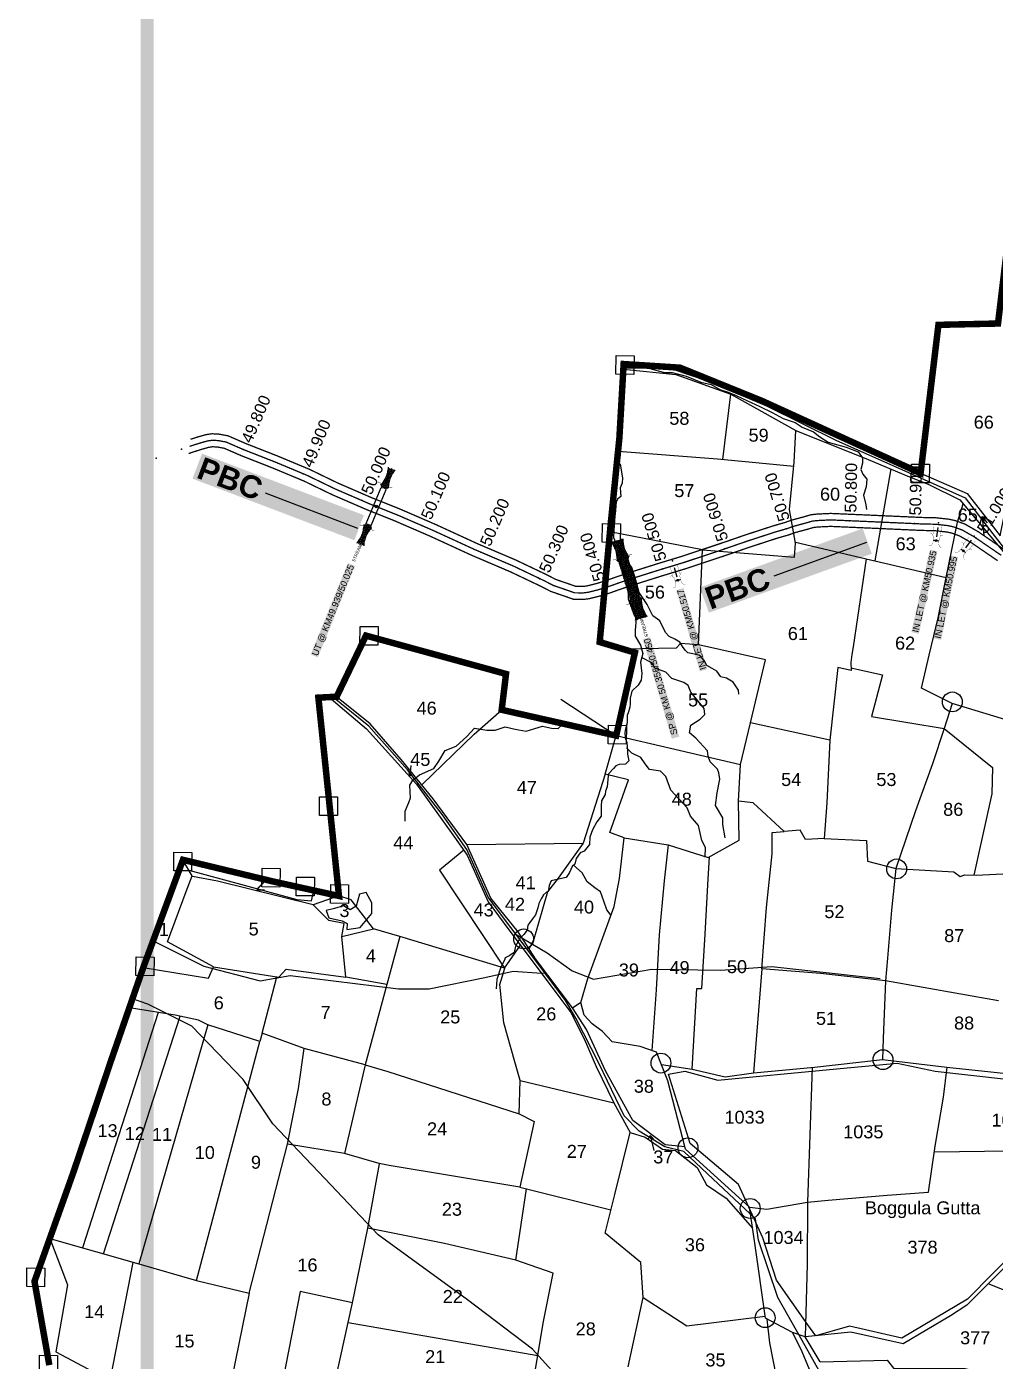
# Model space of a CAD drawing. Header units: inches. Extents: x 206739 to 240559, y 1587423 to 1599564.
# Drawn here: x 208985 to 210482, y 1591389 to 1593452 of the extents above; entities that cross this region are included whole.
import ezdxf
from ezdxf.enums import TextEntityAlignment as Align

# ---------------------------------------------------------------- set-up
doc = ezdxf.new("R2010")
doc.units = ezdxf.units.IN
doc.header["$MEASUREMENT"] = 0
doc.linetypes.add('DASHED2', pattern=[0.375, 0.25, -0.125])
doc.linetypes.add('HIDDEN2', pattern=[0.1875, 0.125, -0.0625])
for name, color, linetype in [('BOUNDRY STONES', 240, 'Continuous'), ('CANAL1', 7, 'Continuous'), ('CSMark', 72, 'Continuous'), ('PLOTS', 7, 'Continuous'), ('PLOTS NO', 7, 'Continuous'), ('ROADS', 1, 'Continuous'), ('STREAMS', 4, 'Continuous'), ('STRUCTURE', 5, 'Continuous'), ('text2', 7, 'Continuous'), ('Title', 7, 'Continuous'), ('VILLAGE BOUNDRY', 5, 'Continuous')]:
    doc.layers.add(name, color=color, linetype=linetype)
doc.styles.get("Standard").update_dxf_attribs({"font": 'arial.ttf'})
doc.dimstyles.get("Standard").update_dxf_attribs({"dimtxt": 0.18, "dimasz": 0.18, "dimexe": 0.18, "dimexo": 0.0625, "dimgap": 0.09, "dimtad": 0, "dimtih": 1, "dimtoh": 1, "dimdec": 4, "dimzin": 0, "dimdsep": 46, "dimtxsty": 'Standard', "dimcen": 0.09, "dimadec": 0, "dimazin": 0, "dimtfac": 1, "dimtdec": 4, "dimtofl": 0, "dimtmove": 0, "dimatfit": 3, "dimfxl": 1, "dimtolj": 1, "dimtzin": 0, "dimarcsym": 0})

# ---------------------------------------------------------------- blocks, each defined once
blk = doc.blocks.new('OT')
at = {"layer": 'STRUCTURE', "color": 190}
for points, const_width in [([(769751.4, 1706595.8), (769729.4, 1706595.8)], 0.5), ([(769751.4, 1706579), (769729.4, 1706579)], 0.5), ([(769775.2, 1706601.8), (769775.2, 1706597.8), (769769.2, 1706593.8), (769761.8, 1706593.8), (769754.4, 1706593.8), (769748.4, 1706597.8), (769748.4, 1706601.8)], 0.5), ([(769748.4, 1706573), (769748.4, 1706577), (769754.4, 1706581), (769761.8, 1706581), (769761.8, 1706581), (769761.8, 1706581), (769769.2, 1706581), (769775.2, 1706577), (769775.2, 1706573)], 0.5), ([(769761.8, 1706593.8), (769761.8, 1706581)], 2.5)]:
    blk.add_lwpolyline(points, dxfattribs=dict(at, const_width=const_width))
at = {"layer": 'STRUCTURE', "color": 0}
blk.add_circle((769761.8, 1706587.4), 1.87, dxfattribs=at)
blk.add_leader([(769732.6, 1706587.4), (769753.8, 1706587.4)], dimstyle='Standard', override={"dimasz": 10, "dimgap": 0.09, "dimtad": 0}, dxfattribs=at)
blk = doc.blocks.new('UT')
at = {"layer": 'STRUCTURE'}
h = blk.add_hatch(dxfattribs=at)
h.set_pattern_fill('DASH', color=150, scale=8, angle=-39.6278, style=0)
h.set_pattern_definition([(320.372247933, (-4370.464, -6260.8811), (1.40800153113, 0.132407282), [1, -1])])
h.paths.add_polyline_path([(765163, 1700681.9), (765165.6, 1700680.6), (765167.2, 1700680.3), (765169.1, 1700680), (765172.4, 1700679.6), (765176.4, 1700679.3), (765179.5, 1700679.5), (765183.1, 1700679.9), (765187.7, 1700680.9), (765188.9, 1700681.2), (765193.1, 1700682.2), (765196.1, 1700680.2), (765196.1, 1700672.2), (765193.1, 1700670.2), (765190.5, 1700670.8), (765188.1, 1700671.3), (765185.5, 1700671.8), (765183.6, 1700672.1), (765181, 1700672.5), (765180.3, 1700672.5), (765178.5, 1700672.6), (765176.7, 1700672.6), (765174.6, 1700672.5), (765172.5, 1700672.3), (765170.4, 1700672), (765168.5, 1700671.7), (765166.1, 1700671.2), (765165, 1700670.8), (765163, 1700669.7)])
h.paths.add_polyline_path([(765259.1, 1700682.2), (765256.1, 1700680.2), (765256.1, 1700672.2), (765259.1, 1700670.2), (765261.9, 1700671), (765264.4, 1700671.6), (765266.4, 1700672), (765269.1, 1700672.5), (765272.7, 1700673), (765276.1, 1700673.1), (765278.6, 1700672.9), (765281.2, 1700672.7), (765283.9, 1700672.3), (765286.4, 1700671.9), (765288, 1700671.3), (765289.2, 1700670.6), (765289.1, 1700682.7), (765287.6, 1700681.8), (765285.7, 1700681.2), (765283, 1700680.7), (765281.2, 1700680.4), (765276.7, 1700679.9), (765272.7, 1700679.9), (765268.7, 1700680.3), (765264.8, 1700681), (765261.2, 1700681.7)])
at = {"layer": 'STRUCTURE', "color": 150, "const_width": 0.628}
for points in [[(765190.1, 1700688.2), (765190.1, 1700684.2), (765196.1, 1700680.2), (765256.1, 1700680.2), (765262.1, 1700684.2), (765262.1, 1700688.2)], [(765190.1, 1700664.2), (765190.1, 1700668.2), (765196.1, 1700672.2), (765256.1, 1700672.2), (765262.1, 1700668.2), (765262.1, 1700664.2)]]:
    blk.add_lwpolyline(points, dxfattribs=at)
at = {"layer": 'STRUCTURE', "color": 150}
for points in [[(765196.1, 1700680.2), (765256.1, 1700680.2)], [(765196.1, 1700672.2), (765256.1, 1700672.2)], [(765196.1, 1700672.2), (765256.1, 1700672.2)]]:
    blk.add_lwpolyline(points, dxfattribs=at)
at = {"layer": 'STRUCTURE', "color": 0}
blk.add_circle((765226.1, 1700676.2), 1.89, dxfattribs=at)
at = {"layer": 'STRUCTURE', "color": 150}
for points in [[(765163, 1700681.9), (765164.4, 1700681.1), (765167.9, 1700680.2), (765171.2, 1700679.8), (765176.1, 1700679.4), (765184.7, 1700680.3), (765193.1, 1700682.2)], [(765163, 1700669.7), (765164.3, 1700670.6), (765167.8, 1700671.6), (765171.2, 1700672.1), (765176, 1700672.6), (765184.7, 1700672), (765193.1, 1700670.2)], [(765289.1, 1700682.7), (765287.8, 1700681.9), (765284.3, 1700680.9), (765280.9, 1700680.4), (765276.1, 1700679.8), (765267.4, 1700680.5), (765259.1, 1700682.2)], [(765289.2, 1700670.6), (765287.8, 1700671.4), (765284.2, 1700672.3), (765280.9, 1700672.7), (765276.1, 1700673.1), (765267.4, 1700672.2), (765259.1, 1700670.2)]]:
    blk.add_spline(points, degree=3, dxfattribs=at)
at = {"layer": 'STRUCTURE', "color": 0}
blk.add_text('STREAM', height=5, dxfattribs=at).set_placement((765148.2, 1700675.8), align=Align.MIDDLE_CENTER)
for points in [[(765190.9, 1700676), (765164.2, 1700675.8)], [(765289.3, 1700676.7), (765265.4, 1700676.4)]]:
    blk.add_leader(points, dimstyle='Standard', override={"dimasz": 10, "dimgap": 0.09, "dimtad": 0}, dxfattribs=at)
blk = doc.blocks.new('SP')
at = {"layer": 'STRUCTURE'}
h = blk.add_hatch(dxfattribs=at)
h.set_pattern_fill('DASH', color=256, scale=8, style=0)
edge = h.paths.add_edge_path()
edge.add_spline(control_points=[(769825.7, 1706742.1), (769825.3, 1706741.8), (769823.8, 1706740.8), (769820.9, 1706740.3), (769817, 1706739.7), (769811.4, 1706738.9), (769804, 1706739.7), (769798.4, 1706741), (769795.6, 1706741.6)], knot_values=[0, 0, 0, 0, 1.613557, 5.24513, 8.624976, 13.470124, 22.190216, 30.746377, 30.746377, 30.746377, 30.746377], degree=3, periodic=0)
edge.add_line((769795.6, 1706741.6), (769792.6, 1706739.6))
edge.add_line((769792.6, 1706739.6), (769732.6, 1706739.6))
edge.add_line((769732.6, 1706739.6), (769729.6, 1706741.6))
edge.add_spline(control_points=[(769729.6, 1706741.6), (769726.9, 1706740.9), (769721.3, 1706739.5), (769713.9, 1706738.5), (769708.3, 1706739.1), (769704.4, 1706739.6), (769701.5, 1706740), (769700, 1706741), (769699.5, 1706741.3)], knot_values=[0, 0, 0, 0, 8.556161, 17.276253, 22.121402, 25.501247, 29.13282, 30.746377, 30.746377, 30.746377, 30.746377], degree=3, periodic=0)
edge.add_line((769699.5, 1706741.3), (769699.5, 1706722.1))
edge.add_spline(control_points=[(769699.5, 1706722.1), (769700, 1706722.4), (769701.4, 1706723.4), (769704.3, 1706724), (769708.2, 1706724.5), (769713.8, 1706725.3), (769721.2, 1706724.5), (769726.8, 1706723.3), (769729.6, 1706722.6)], knot_values=[0, 0, 0, 0, 1.613557, 5.24513, 8.624976, 13.470124, 22.190216, 30.746377, 30.746377, 30.746377, 30.746377], degree=3, periodic=0)
edge.add_line((769729.6, 1706722.6), (769732.6, 1706724.6))
edge.add_line((769732.6, 1706724.6), (769792.6, 1706724.6))
edge.add_line((769792.6, 1706724.6), (769795.6, 1706722.6))
edge.add_spline(control_points=[(769795.6, 1706722.6), (769798.4, 1706723.3), (769803.9, 1706724.8), (769811.3, 1706725.8), (769817, 1706725.1), (769820.9, 1706724.7), (769823.8, 1706724.2), (769825.2, 1706723.3), (769825.7, 1706723)], knot_values=[0, 0, 0, 0, 8.556161, 17.276253, 22.121402, 25.501247, 29.13282, 30.746377, 30.746377, 30.746377, 30.746377], degree=3, periodic=0)
edge.add_line((769825.7, 1706723), (769825.7, 1706742.1))
h.paths.add_polyline_path([(769764.2, 1706732.1, -1), (769761.1, 1706732.1, -1)], flags=0)
h.paths.add_polyline_path([(769761.1, 1706732.1, 1), (769764.2, 1706732.1, 1)], flags=16)
at = {"layer": 'STRUCTURE', "const_width": 0.628}
for points in [[(769726.6, 1706747.6), (769726.6, 1706743.6), (769732.6, 1706739.6), (769792.6, 1706739.6), (769798.6, 1706743.6), (769798.6, 1706747.6)], [(769726.6, 1706716.6), (769726.6, 1706720.6), (769732.6, 1706724.6), (769792.6, 1706724.6), (769798.6, 1706720.6), (769798.6, 1706716.6)]]:
    blk.add_lwpolyline(points, dxfattribs=at)
at = {"layer": 'STRUCTURE', "color": 3}
blk.add_lwpolyline([(769732.6, 1706724.6), (769792.6, 1706724.6)], dxfattribs=at)
blk.add_lwpolyline([(769732.6, 1706724.6), (769792.6, 1706724.6)], dxfattribs=at)
at = {"layer": 'STRUCTURE', "color": 0}
blk.add_circle((769762.6, 1706732.1), 1.55, dxfattribs=at)
at = {"layer": 'STRUCTURE'}
for points in [[(769699.5, 1706741.3), (769700.9, 1706740.5), (769704.4, 1706739.6), (769707.8, 1706739.2), (769712.6, 1706738.8), (769721.3, 1706739.7), (769729.6, 1706741.6)], [(769825.7, 1706742.1), (769824.3, 1706741.3), (769820.8, 1706740.3), (769817.5, 1706739.8), (769812.7, 1706739.2), (769804, 1706739.9), (769795.6, 1706741.6)], [(769699.5, 1706722.1), (769700.9, 1706723), (769704.4, 1706724), (769707.7, 1706724.5), (769712.5, 1706725), (769721.2, 1706724.4), (769729.6, 1706722.6)], [(769825.7, 1706723), (769824.3, 1706723.8), (769820.8, 1706724.7), (769817.4, 1706725.1), (769812.6, 1706725.5), (769803.9, 1706724.6), (769795.6, 1706722.6)]]:
    blk.add_spline(points, degree=3, dxfattribs=at)
at = {"layer": 'STRUCTURE', "color": 0}
blk.add_text('STREAM', height=5, dxfattribs=at).set_placement((769684.3, 1706732.1), align=Align.MIDDLE_CENTER)
for points in [[(769727.4, 1706732.1), (769700.8, 1706732.1)], [(769824.4, 1706732.1), (769800.5, 1706732.1)]]:
    blk.add_leader(points, dimstyle='Standard', override={"dimasz": 10, "dimgap": 0.09, "dimtad": 0}, dxfattribs=at)
blk = doc.blocks.new('8888')
at = {"layer": 'Title', "color": 5, "insert": (195105.1, 1605625), "char_height": 23, "width": 173.819, "attachment_point": 1, "rotation": 320.8039, "bg_fill": 1, "box_fill_scale": 1.1, "bg_fill_color": 7, "bg_fill_true_color": 16777215, "bg_fill_transparency": 0}
blk.add_mtext('\\pxql;{\\fArial|b1|i0|c0|p34;\\C1;PBC}', dxfattribs=at)
at = {"layer": 'Title', "color": 1}
blk.add_leader([(195232.7, 1605504.6), (195154, 1605569)], dimstyle='Standard', override={"dimtxt": 5, "dimasz": 50, "dimgap": 0.09, "dimtad": 0, "dimzin": 2}, dxfattribs=at)

msp = doc.modelspace()

# ---------------------------------------------------------------- linework, layer by layer
at = {"layer": 'BOUNDRY STONES', "color": 1}
for points in [[(209895.93111, 1592943.28624), (209923.69402, 1592942.93655), (209923.33114, 1592914.12694), (209895.56824, 1592914.47663)], [(210352.16294, 1592775.72154), (210379.92585, 1592775.37185), (210379.56297, 1592746.56224), (210351.80007, 1592746.91194)], [(209874.79861, 1592683.75222), (209902.56152, 1592683.40253), (209902.19864, 1592654.59292), (209874.43574, 1592654.94261)], [(209500.19119, 1592524.73085), (209527.9541, 1592524.38116), (209527.59122, 1592495.57155), (209499.82831, 1592495.92124)], [(209884.14448, 1592371.97093), (209911.90739, 1592371.62124), (209911.54451, 1592342.81163), (209883.78161, 1592343.16132)], [(209437.76927, 1592261.61622), (209465.53218, 1592261.26653), (209465.1693, 1592232.45692), (209437.4064, 1592232.80662)], [(209212.59137, 1592175.95799), (209240.35428, 1592175.6083), (209239.9914, 1592146.79869), (209212.22849, 1592147.14839)], [(209348.91229, 1592150.93866), (209376.6752, 1592150.58897), (209376.31232, 1592121.77936), (209348.54941, 1592122.12906)], [(209401.8584, 1592137.46945), (209429.62131, 1592137.11976), (209429.25843, 1592108.31015), (209401.49553, 1592108.65984)], [(209454.82734, 1592125.82887), (209482.59025, 1592125.47917), (209482.22737, 1592096.66957), (209454.46447, 1592097.01926)], [(209154.20841, 1592014.08422), (209181.97132, 1592013.73453), (209181.60845, 1591984.92492), (209153.84554, 1591985.27461)], [(208985.47105, 1591533.47155), (209013.23396, 1591533.12186), (209012.87108, 1591504.31225), (208985.10817, 1591504.66194)], [(209005.09013, 1591398.54879), (209032.85304, 1591398.1991), (209032.49016, 1591369.38949), (209004.72725, 1591369.73919)]]:
    msp.add_lwpolyline(points, close=True, dxfattribs=at)
for centre in [(210415.4118, 1592408.09349), (210329.35576, 1592150.01096), (209753.10125, 1592041.83643), (209965.13474, 1591849.92519), (210308.20722, 1591855.16565), (210006.87619, 1591719.0569), (210103.04854, 1591625.31929), (210126.17661, 1591456.47193)]:
    msp.add_circle(centre, 15.3359, dxfattribs=at)
at = {"layer": 'CANAL1', "color": 1, "ltscale": 4, "const_width": 2}
for points in [[(209238.32442, 1592814.01194), (209238.42993, 1592814.04762), (209249.69616, 1592817.59532), (209261.98438, 1592821.081), (209271.30374, 1592822.49048), (209282.22451, 1592821.90327), (209296.36686, 1592819.25615), (209324.09351, 1592807.19381), (209372.32316, 1592788.2784), (209422.0568, 1592767.53003), (209465.34236, 1592746.57723), (209519.07154, 1592723.29456), (209561.49397, 1592706.33878), (209617.24936, 1592682.18611), (209681.2585, 1592652.76146), (209740.78611, 1592627.39163), (209774.47508, 1592611.36415), (209789.1857, 1592604.35818), (209802.5268, 1592597.42204), (209825.55718, 1592589.46924), (209833.48472, 1592586.67691), (209844.57633, 1592586.54536), (209851.10447, 1592587.35898), (209863.87155, 1592590.55828), (209878.54787, 1592594.90829), (209894.98551, 1592600.81068), (209908.13834, 1592605.24521), (209921.80647, 1592609.66094), (209961.80331, 1592622.2613), (209997.53039, 1592633.0892), (210055.95782, 1592652.47927), (210094.72541, 1592665.85879), (210138.62, 1592680.14206), (210157.32471, 1592685.54282), (210167.05781, 1592689.04092), (210186.45167, 1592694.23224), (210196.65386, 1592697.2242), (210206.23707, 1592698.4054), (210207.35391, 1592698.39194), (210227.26963, 1592699.36561), (210288.16259, 1592696.72229), (210369.26745, 1592693.08918), (210390.25823, 1592692.63712), (210402.03356, 1592691.33325), (210410.13666, 1592690.43933), (210420.14093, 1592688.2227), (210434.79222, 1592682.92657), (210455.01258, 1592671.35169), (210496.63635, 1592642.87746)], [(209235.43592, 1592791.92206), (209244.63807, 1592795.03438), (209255.42984, 1592798.43268), (209266.22562, 1592801.495), (209272.27226, 1592802.40952), (209279.83749, 1592802.00273), (209290.46314, 1592800.01385), (209316.45049, 1592788.70819), (209364.82084, 1592769.7376), (209413.8432, 1592749.28597), (209457.00564, 1592728.39277), (209511.38246, 1592704.82944), (209553.80603, 1592687.87322), (209609.09664, 1592663.92189), (209673.1595, 1592634.47254), (209732.56589, 1592609.15437), (209765.88292, 1592593.30385), (209780.2703, 1592586.45182), (209794.6072, 1592578.99796), (209818.97082, 1592570.58476), (209829.95503, 1592566.71577), (209831.79012, 1592566.6956), (209845.69967, 1592566.53064), (209854.78553, 1592567.66302), (209869.14645, 1592571.26172), (209884.77413, 1592575.89371), (209901.56049, 1592581.92132), (209914.40766, 1592586.25279), (209927.88553, 1592590.60706), (209967.70869, 1592603.1527), (210003.58161, 1592614.0248), (210062.37018, 1592633.53473), (210101.08259, 1592646.89521), (210144.49, 1592661.01994), (210163.48729, 1592666.50518), (210173.03619, 1592669.93708), (210191.85233, 1592674.97376), (210200.71814, 1592677.5738), (210207.34493, 1592678.3906), (210207.72209, 1592678.38606), (210227.32437, 1592679.34439), (210287.28141, 1592676.74171), (210368.60455, 1592673.09882), (210388.93977, 1592672.66088), (210399.83244, 1592671.45475), (210406.86734, 1592670.67867), (210414.55507, 1592668.9753), (210426.36178, 1592664.70743), (210444.38142, 1592654.39231), (210485.38765, 1592626.34054)]]:
    msp.add_lwpolyline(points, dxfattribs=at)
at = {"layer": 'CANAL1', "color": 1, "linetype": 'HIDDEN2', "ltscale": 50, "const_width": 2}
msp.add_lwpolyline([(209236.88017, 1592802.967), (209241.534, 1592804.541), (209252.563, 1592808.014), (209264.105, 1592811.288), (209271.788, 1592812.45), (209281.031, 1592811.953), (209293.415, 1592809.635), (209320.272, 1592797.951), (209368.572, 1592779.008), (209417.95, 1592758.408), (209461.174, 1592737.485), (209515.227, 1592714.062), (209557.65, 1592697.106), (209613.173, 1592673.054), (209677.209, 1592643.617), (209736.676, 1592618.273), (209770.179, 1592602.334), (209775.51909, 1592599.79077), (209784.728, 1592595.405), (209798.567, 1592588.21), (209822.264, 1592580.027), (209831.718, 1592576.697), (209831.9, 1592576.695), (209845.138, 1592576.538), (209852.945, 1592577.511), (209866.509, 1592580.91), (209881.661, 1592585.401), (209898.273, 1592591.366), (209911.273, 1592595.749), (209924.846, 1592600.134), (209964.756, 1592612.707), (210000.556, 1592623.557), (210059.164, 1592643.007), (210097.904, 1592656.377), (210141.555, 1592670.581), (210160.406, 1592676.024), (210170.047, 1592679.489), (210189.152, 1592684.603), (210198.686, 1592687.399), (210206.791, 1592688.398), (210207.538, 1592688.389), (210227.297, 1592689.355), (210287.722, 1592686.732), (210368.936, 1592683.094), (210389.599, 1592682.649), (210400.933, 1592681.394), (210408.502, 1592680.559), (210417.348, 1592678.599), (210430.577, 1592673.817), (210449.697, 1592662.872), (210491.012, 1592634.609)], dxfattribs=at)
at = {"layer": 'PLOTS'}
for points in [[(210366.35714, 1592761.54458), (210438.0875, 1592730.13628), (210489.10183, 1592664.76365), (210495.9742, 1592697.51582), (210521.12117, 1592796.92847), (210544.78124, 1592903.48829), (210556.2657, 1592946.36162)], [(209907.04102, 1592922.25577), (209988.11636, 1592914.02976), (210073.15037, 1592883.86769), (210173.66562, 1592827.362), (210285.52593, 1592782.92186), (210346.83629, 1592757.21038), (210377.87438, 1592744.61156), (210426.94269, 1592720.13912), (210450.6377, 1592692.20046), (210496.3426, 1592637.42399), (210595.74317, 1592575.88513), (210650.62696, 1592527.08667), (210690.26719, 1592492.1427), (210668.8921, 1592468.62752), (210754.88292, 1592444.08), (210832.50041, 1592426.42878), (210909.87141, 1592393.88206), (210986.23585, 1592357.63125), (211058.49328, 1592317.72813), (211154.99305, 1592258.96155), (211210.24404, 1592219.399), (211322.64867, 1592152.20777), (211447.12032, 1592070.7248)], [(210061.02197, 1592782.4916), (210073.15037, 1592883.86769)], [(210029.13003, 1592643.05279), (210171.63025, 1592631.81149), (210173.22428, 1592653.21573), (210163.54947, 1592705.30549), (210171.09145, 1592778.34757), (210173.66562, 1592827.362)], [(210170.41048, 1592771.75256), (210052.70053, 1592783.30855), (209898.84443, 1592795.28925)], [(210320.36912, 1592768.30981), (210295.39716, 1592625.98665)], [(210172.91843, 1592654.86245), (210258.39474, 1592634.64976), (210282.34689, 1592628.98576), (210295.39716, 1592625.98665), (210405.84196, 1592600.60515), (210423.31, 1592685.75943), (210431.94796, 1592714.23744)], [(210023.38358, 1592496.06157), (210029.13003, 1592643.05279), (209886.37859, 1592670.91329)], [(210282.34689, 1592628.98576), (210262.12245, 1592493.10411), (210260.33985, 1592481.12737), (210258.53865, 1592469.02569), (210258.85515, 1592456.53647), (210238.56733, 1592461.3462), (210225.88824, 1592348.75708), (210103.44475, 1592375.94383)], [(210567.5275, 1592402.7237), (210515.16632, 1592375.07776), (210415.22411, 1592405.64203), (210367.7396, 1592429.41004), (210379.7777, 1592480.23425), (210393.46844, 1592538.03577), (210405.84196, 1592600.60515)], [(210211.0168, 1591388.40727), (210188.04657, 1591426.99543), (210168.52829, 1591433.58925), (210126.64007, 1591455.60903), (210110.08005, 1591571.52876), (210102.12251, 1591627.23132), (210003.26462, 1591717.1457), (209975.69248, 1591822.67916), (209958.49304, 1591866.71677), (209933.09322, 1591875.33225), (209889.74911, 1591883.01964), (209874.58481, 1591898.81605), (209859.10249, 1591910.38442), (209846.29506, 1591924.03515), (209841.24486, 1591943.67155), (209852.30709, 1591980.77679), (209892.6476, 1592092.06849), (209900.87332, 1592135.23198), (209908.55624, 1592198.20076), (209886.40617, 1592206.15019), (209915.2457, 1592287.72094), (209878.80408, 1592296.64391), (209896, 1592356), (209979.96224, 1592336.54864), (210088.07695, 1592311.50193), (210103.44475, 1592375.94383), (210126.60576, 1592473.06512), (210023.38358, 1592496.06157), (209995.60194, 1592498.52749), (209988.88756, 1592491.20616), (209906.54194, 1592489.78928)], [(210217.46108, 1592196.88393), (210282.66275, 1592193.92866), (210284.45792, 1592161.91046), (210328.19311, 1592150.73058), (210417.73925, 1592145.6869), (210427.29456, 1592138.43846), (210434.65655, 1592140.85015), (210452.20816, 1592140.43642), (210585.50339, 1592147.05098), (210599.81689, 1592240.45622), (210605.55575, 1592277.90612), (210603.50139, 1592331.81581), (210567.5275, 1592402.7237), (210587.49945, 1592443.81845), (210661.96258, 1592436.28866), (210668.8921, 1592468.62752)], [(210258.75014, 1592460.68021), (210307.35558, 1592449.86101), (210290.69256, 1592385.52958), (210402.54602, 1592367.19808), (210477.38321, 1592306.71288), (210476.20065, 1592265.88912), (210448.7873, 1592140.51706)], [(209452.4854, 1592415.53085), (209509.91934, 1592366.36968), (209587.33156, 1592281.08017), (209646.30287, 1592199.19508), (209665.75304, 1592171.09242), (209698.38613, 1592098.89617), (209730.11978, 1592055.86465), (209760.14741, 1592016.20255), (209809.02232, 1591950.58335), (209825.69457, 1591928.19927), (209846.5433, 1591887.38663), (209864.94201, 1591844.75786), (209892.39426, 1591788.38414), (209917.33725, 1591742.7882)], [(209828.49262, 1591935.58623), (209771.56188, 1592010.99029), (209744.76956, 1592052.68693), (209702.38639, 1592104.67253), (209665.1503, 1592187.9389), (209613.33758, 1592258.26167), (209563.54803, 1592319.35848), (209515.82302, 1592374.23799), (209463.99563, 1592416.11088)], [(210415.22411, 1592405.64203), (210402.54602, 1592367.19808), (210384.498, 1592312.47082), (210358.30074, 1592239.71048), (210328.19311, 1592150.73058), (210321.14946, 1592086.492), (210314.97175, 1592012.34349), (210312.05303, 1591977.31134), (210308.5822, 1591887.6959), (210307.34486, 1591855.74819), (210407.12706, 1591843.85961), (210552.79125, 1591828.01564), (210641.10672, 1591787.20762), (210646.61779, 1591817.84454), (210842.57347, 1591820.08405)], [(210225.88824, 1592348.75708), (210221.40474, 1592251.8941), (210217.46108, 1592196.88393), (210188.72306, 1592195.65255), (210180.46914, 1592209.98307), (210155.39584, 1592207.82104), (210107.82705, 1592252.29736), (210085.11867, 1592254.78079), (210088.07695, 1592311.50193)], [(209878.80408, 1592296.64391), (209844.72208, 1592189.82079), (209806.5181, 1592135.60197), (209789.8343, 1592114.76145), (209768.70398, 1592041.5481), (209761.4425, 1592026.73899)], [(209908.55624, 1592198.20076), (209976.38288, 1592187.48827), (210038.04903, 1592167.6238), (210085.86413, 1592194.64372), (210085.11867, 1592254.78079)], [(210486.48278, 1591946.16288), (210312.05303, 1591977.31134), (210211.47023, 1591988.41583), (210121.03627, 1591995.44844), (210128.28657, 1592090.29578), (210137.11893, 1592173.27907), (210137.10984, 1592206.27065), (210155.39584, 1592207.82104)], [(209665.1503, 1592187.9389), (209844.72208, 1592189.82079)], [(209976.38288, 1592187.48827), (209970.03907, 1592131.64209), (209962.56547, 1592047.94313), (209957.83411, 1591963.23278), (209951.26073, 1591869.16993)], [(209723.53359, 1591996.63402), (209561.60571, 1592045.37824), (209521.10156, 1592057.57097), (209486.48347, 1592102.38624), (209467.63774, 1592108.17743), (209427.95848, 1592094.41101), (209280.06458, 1592130.93675), (209241.11666, 1592138.50077), (209226.57115, 1592164.09533)], [(209660.45145, 1592178.75245), (209623.14222, 1592147.86804), (209723.53359, 1591996.63402), (209748.05867, 1592032.17)], [(210013.15951, 1591840.78988), (210020.84157, 1591965.41957), (210028.2068, 1591964.96558), (210033.57902, 1592049.33386), (210037.80942, 1592125.64868), (210040.20375, 1592168.84141)], [(209165.2045, 1591997.51914), (209265.81102, 1591981.29087), (209273.76679, 1591998.77007), (209202.49721, 1592037.22373), (209231.7567, 1592115.32275), (209240.709, 1592139.2181)], [(209273.76679, 1591998.77007), (209374.71005, 1591982.55989), (209386.16026, 1591994.89013), (209477.9951, 1591982.87336), (209471.94528, 1592045.63284), (209475.75271, 1592065.52857), (209451.90895, 1592070.09154), (209427.95848, 1592094.41101)], [(209471.94528, 1592045.63284), (209521.10156, 1592057.57097)], [(209561.60571, 1592045.37824), (209541.3772, 1591971.18841), (209477.9951, 1591982.87336)], [(209541.3772, 1591971.18841), (209508.12886, 1591847.34762), (209413.85227, 1591872.65866), (209348.76933, 1591896.09475), (209371.66428, 1591983.049)], [(209508.12886, 1591847.34762), (209543.19545, 1591836.85921), (209746.0559, 1591771.35122), (209747.56231, 1591823.08325), (209739.40159, 1591852.134), (209722.47536, 1591912.38848), (209716.17893, 1591971.38175), (209723.75996, 1591996.56588)], [(210121.03627, 1591995.44844), (210108.32693, 1591834.68341)], [(210002.38882, 1591720.49784), (209971.86909, 1591723.70134), (209921.79089, 1591761.10275), (209879.31268, 1591837.97409), (209850.21314, 1591902.03941), (209828.49262, 1591935.58623), (209841.30818, 1591943.88391)], [(209188.26682, 1591928.35727), (209071.5379, 1591564.26779)], [(209103.63606, 1591555.11802), (209222.43163, 1591922.37214)], [(209348.76933, 1591896.09475), (209345.28055, 1591883.18824), (209264.84108, 1591909.12279), (209250.58234, 1591916.19032), (209214.40278, 1591924.13525), (209143.75277, 1591935.54809)], [(209264.84108, 1591909.12279), (209158.49045, 1591539.48144)], [(209247.5424, 1591514.2111), (209345.28055, 1591883.18824)], [(209747.24324, 1591657.94642), (209545.13729, 1591691.71123), (209529.5653, 1591694.5371), (209476.33777, 1591710.31999), (209388.22928, 1591724.57854), (209405.34021, 1591810.69), (209413.85227, 1591872.65866)], [(209965.87189, 1591847.82389), (210013.15951, 1591840.78988), (210064.23752, 1591828.79564), (210108.32693, 1591834.68341), (210202.31678, 1591843.40238), (210307.34486, 1591855.74819)], [(209508.12886, 1591847.34762), (209476.33777, 1591710.31999)], [(210102.12251, 1591627.23132), (210128.5874, 1591624.10641), (210191.59444, 1591634.91146), (210223.7582, 1591638.31533), (210314.91453, 1591645.58681), (210378.55764, 1591650.66359), (210388.9467, 1591721.34429), (210401.71683, 1591797.33535), (210407.25812, 1591843.84399)], [(210198.62467, 1591843.05988), (210191.59444, 1591634.91146), (210191.10872, 1591538.96983), (210188.04657, 1591426.99543)], [(209747.56231, 1591823.08325), (209892.39426, 1591788.38414)], [(210387.65801, 1591712.57682), (210658.60811, 1591716.25564), (210641.10672, 1591787.20762)], [(209746.0559, 1591771.35122), (209769.18891, 1591759.6631), (209747.24324, 1591657.94642), (209887.81531, 1591623.23436)], [(209937.87953, 1591487.80484), (209934.07362, 1591541.65821), (209878.95574, 1591587.3561), (209893.68129, 1591646.9896), (209917.33725, 1591742.7882), (209940.59857, 1591735.21428), (209967.45469, 1591716.84407), (209987.42025, 1591714.66056), (210021.08442, 1591688.80922), (210035.57767, 1591661.79336), (210065.89052, 1591641.35082), (210106.76304, 1591594.74773)], [(209328.97818, 1591494.20278), (209388.22928, 1591724.57854)], [(210658.60811, 1591716.25564), (210664.40576, 1591695.0111), (210662.934, 1591654.17783), (210664.62684, 1591557.56449), (210666.54027, 1591448.36123), (210666.65396, 1591441.87297), (210570.05681, 1591458.55226), (210539.79548, 1591462.08062), (210539.28272, 1591481.2836), (210470.77441, 1591508.7767), (210531.43254, 1591569.1727), (210598.67792, 1591611.52184), (210662.934, 1591654.17783)], [(209740.66866, 1591545.56152), (209630.91384, 1591570.90805), (209512.38507, 1591594.67793), (209530.47659, 1591694.37173)], [(209759.18335, 1591303.00133), (209783.43055, 1591450.54295), (209798.35748, 1591525.30361), (209740.66866, 1591545.56152), (209757.29861, 1591655.46341)], [(209488.7285, 1591479.28992), (209512.38507, 1591594.67793)], [(209020.72513, 1591578.75228), (209158.49045, 1591539.48144), (209247.5424, 1591514.2111), (209328.97818, 1591494.20278), (209286.75265, 1591287.37097)], [(209111.10548, 1591343.37898), (209149.64553, 1591542.00274)], [(210470.77441, 1591508.7767), (210437.61236, 1591475.80292), (210412.33896, 1591459.36145), (210339.26614, 1591416.04022), (210258.66327, 1591434.14751), (210188.04657, 1591426.99543)], [(209436.99033, 1591245.64907), (209488.7285, 1591479.28992), (209407.84705, 1591497.20056), (209363.44841, 1591270.31577)], [(209914.24798, 1591380.71687), (209937.87953, 1591487.80484), (210005.18815, 1591444.11413), (210126.14749, 1591459.05711)], [(209482.03524, 1591449.0643), (209774.8013, 1591398.03486)], [(210128.91337, 1591454.414), (210132.70995, 1591417.58853), (210143.75375, 1591362.67384), (210147.83286, 1591328.90327), (210132.26916, 1591257.91581), (210123.52117, 1591215.92905), (210112.19198, 1591170.4842), (210105.09508, 1591134.66122), (210201.08978, 1591088.6301), (210220.45089, 1591135.11857), (210291.07125, 1591101.94929), (210376.9705, 1591024.76426)], [(210211.0168, 1591388.40727), (210314.82487, 1591390.64025), (210324.24504, 1591378.26234), (210435.29989, 1591377.83333), (210514.38758, 1591360.16464), (210531.78488, 1591432.42476), (210561.53401, 1591435.48263), (210567.27399, 1591458.87672)], [(210517.39537, 1590917.17328), (210505.78146, 1590929.21024), (210497.11278, 1590938.15961), (210436.63882, 1590979.98882), (210376.9705, 1591024.76426), (210389.79052, 1591049.44633), (210345.89561, 1591103.36102), (210296.30401, 1591155.82571), (210282.40056, 1591186.5724), (210253.11438, 1591237.3942), (210220.07746, 1591316.20912), (210181.78056, 1591407.57257), (210168.52829, 1591433.58925)]]:
    msp.add_lwpolyline(points, dxfattribs=at)
at = {"layer": 'PLOTS NO'}
for points in [[(210459.11373, 1592686.02397), (210461.5344, 1592694.42996), (210469.2854, 1592684.97129)], [(210461.5344, 1592694.42996), (210464.06009, 1592665.18875)], [(209577.83536, 1592293.7194), (209579.42065, 1592309.85172)], [(209575.39545, 1592298.52461), (209577.83536, 1592293.7194), (209580.59646, 1592297.0136)], [(209945.88257, 1591732.80925), (209948.45096, 1591737.94504), (209953.81598, 1591732.91407)], [(209948.45096, 1591737.94504), (209954.24189, 1591714.7381)]]:
    msp.add_lwpolyline(points, dxfattribs=at)
at = {"layer": 'ROADS', "color": 1}
for points in [[(209907.34033, 1592927.46362), (209983.7727, 1592922.18602), (210041.04192, 1592902.75956), (210129.25209, 1592865.01822), (210236.56306, 1592812.22752), (210328.02931, 1592771.38518), (210435.21072, 1592723.52556), (210477.91833, 1592667.97503), (210500.94716, 1592638.02103), (210591.43955, 1592586.32806), (210685.06226, 1592507.2369), (210786.78453, 1592442.69135), (210849.84554, 1592423.32141), (210922.56947, 1592392.13004), (211049.71694, 1592327.60779), (211138.51865, 1592273.55858), (211234.7367, 1592209.04618), (211373.89084, 1592125.11653), (211448.01556, 1592073.86421)], [(210240.58371, 1591319.42448), (210183.35661, 1591421.35814), (210146.01515, 1591487.87124), (210116.02084, 1591576.38658), (210111.33146, 1591609.21208), (210037.08618, 1591678.84251), (210000.40887, 1591713.24008), (209971.10263, 1591720.53849), (209931.43184, 1591744.58315), (209908.2431, 1591768.58141), (209869.75179, 1591848.65949), (209833.60216, 1591919.4246), (209817.56625, 1591946.42199), (209753.55098, 1592032.17303), (209712.84345, 1592086.7024), (209698.11894, 1592106.42648), (209665.2546, 1592179.91685), (209627.6619, 1592233.82217), (209573.44926, 1592303.0684), (209513.80194, 1592370.53113), (209457.55405, 1592415.78627)], [(209235.80278, 1592147.85117), (209315.42617, 1592126.41979), (209402.74538, 1592102.91701), (209425.10448, 1592100.73607), (209428.63002, 1592116.75988)], [(209447.78813, 1592085.85297), (209452.06762, 1592074.24111), (209472.60938, 1592069.90305), (209480.21655, 1592065.72797), (209479.75846, 1592056.38542), (209500.22198, 1592059.35707), (209518.36604, 1592080.88474), (209518.57596, 1592097.61533), (209509.58692, 1592113.70578), (209499.16679, 1592110.77753), (209494.29533, 1592092.2733), (209485.07511, 1592086.64931), (209474.76842, 1592092.72808), (209460.93147, 1592088.82311), (209447.78813, 1592085.85297)], [(209741.39826, 1592048.45209), (209789.48601, 1592020.51095), (209828.10604, 1591992.66028), (209860.88414, 1591979.79671), (209951.2888, 1591995.22423), (210057.66721, 1591993.31617), (210136.73014, 1591999.14973), (210303.74141, 1591980.71145)], [(209180.38549, 1592038.72705), (209258.72797, 1591999.49945), (209345.81693, 1591977.21113), (209392.07727, 1591985.08571), (209559.39206, 1591964.53903), (209607.25763, 1591964.48287), (209693.19561, 1591982.11487), (209736.86399, 1591991.74768), (209780.38172, 1591989.03607), (209785.55862, 1591989.29751)], [(210520.46095, 1590934.93668), (210465.36061, 1590950.30875), (210355.2108, 1590990.72809), (210265.97596, 1591016.94714), (210194.7045, 1591085.02061), (210020.98715, 1591168.56543), (209965.03513, 1591207.9351), (209895.16746, 1591266.14241), (209766.77931, 1591407.79372), (209666.16251, 1591483.92882), (209528.40509, 1591584.52159), (209446.01833, 1591671.41496), (209365.61933, 1591756.21183), (209319.83563, 1591824.70705), (209240.39658, 1591906.79107), (209172.15017, 1591941.03721), (209148.48816, 1591949.22798)], [(209976.80732, 1591832.82181), (210002.23601, 1591837.42251), (210052.98442, 1591823.47849), (210225.83015, 1591839.8696), (210330.09604, 1591849.75723), (210388.77444, 1591837.52321), (210549.62708, 1591819.47089), (210631.97893, 1591783.32227), (210654.09746, 1591708.0058), (210658.72017, 1591681.63506), (210651.71982, 1591658.70373), (210625.07316, 1591633.56511), (210516.51643, 1591563.83419), (210438.9793, 1591485.37813), (210337.16299, 1591424.6786), (210256.56423, 1591443.17696), (210204.25052, 1591428.63657), (210192.26619, 1591445.38265), (210143.95943, 1591514.23059), (210122.34255, 1591579.91538), (210085.09756, 1591662.06973), (210010.28203, 1591725.65443), (209976.80732, 1591832.82181)], [(209020.72513, 1591578.75228), (209039.31696, 1591530.40743), (209048.1887, 1591507.33798), (209030.36508, 1591403.91337), (209087.4649, 1591373.11505), (209140.42489, 1591334.19255), (209244.6875, 1591292.03322), (209287.487, 1591290.968)]]:
    msp.add_lwpolyline(points, dxfattribs=at)
at = {"layer": 'STREAMS', "color": 4}
for points in [[(209907.30974, 1592924.02753), (209917.09507, 1592924.49017), (209927.85076, 1592924.3547), (209938.80208, 1592924.21676), (209947.78788, 1592923.32234), (209954.99663, 1592921.08318), (209970.39904, 1592917.17842), (209982.52352, 1592917.0257), (210004.35974, 1592911.47743), (210026.92888, 1592902.01382), (210042.72747, 1592898.49468), (210056.3231, 1592890.90184), (210068.98507, 1592886.83625), (210081.63002, 1592881.40375), (210091.16069, 1592877.18232), (210117.87572, 1592864.44233), (210137.12286, 1592855.2159), (210154.02574, 1592846.21428), (210172.72063, 1592839.72907), (210183.38777, 1592832.56373), (210200.7065, 1592825.50989), (210210.43358, 1592817.67898), (210223.62832, 1592809.30996), (210251.11359, 1592801.93279), (210269.86005, 1592794.78562), (210276.589, 1592785.5216), (210276.6764, 1592776.92706), (210273.81811, 1592767.39317), (210277.0491, 1592759.93089), (210283.21104, 1592752.23641), (210282.48061, 1592740.60411), (210278.20659, 1592727.37723), (210281.74009, 1592712.88016), (210283.01562, 1592705.4425)], [(209896.86008, 1592779.38816), (209902.23053, 1592775.71471), (209905.97483, 1592754.43306), (209905.06653, 1592746.03085), (209902.36814, 1592738.85315), (209903.20084, 1592725.34625), (209898.1358, 1592721.40351), (209896.07181, 1592716.82203), (209895.61019, 1592712.02001), (209894.89738, 1592703.21468), (209893.99064, 1592695.29325), (209892.11096, 1592673.48143), (209891.76894, 1592662.26758), (209895.08571, 1592654.81375), (209901.5738, 1592644.31512), (209905.2577, 1592618.22179), (209911.839, 1592605.96855), (209914.48721, 1592587.03911), (209914.55787, 1592567.18125), (209923.71632, 1592542.07541), (209926.68577, 1592537.4012), (209925.23594, 1592518.46904), (209925.32873, 1592509.79908), (209933.42984, 1592495.78662), (209936.90776, 1592482.89802), (209933.30587, 1592469.43616), (209935.50989, 1592452.07076), (209934.37119, 1592441.80346), (209930.03548, 1592434.19724), (209920.40955, 1592424.70429), (209917.44636, 1592413.85521), (209917.33719, 1592405.18773), (209917.26864, 1592399.74539), (209915.15861, 1592392.51441), (209913.07142, 1592387.09749), (209912.91809, 1592375.68699), (209909.74299, 1592364.03411), (209909.5004, 1592360.81158), (209910.002, 1592352.53968), (209912.33275, 1592345.25269), (209913.38906, 1592332.94175), (209913.32051, 1592327.49941), (209915.40655, 1592316.7883), (209910.49606, 1592312.11489), (209900.39274, 1592311.43575), (209895.52263, 1592309.48103), (209891.83577, 1592305.29386), (209884.46967, 1592297.52425), (209883.61652, 1592293.90622), (209882.19207, 1592276.98972), (209879.47909, 1592269.9679), (209878.79301, 1592265.21641), (209873.21332, 1592255.00511), (209872.92016, 1592247.75118), (209872.91627, 1592231.42161), (209865.94374, 1592222.84058), (209859.28945, 1592210.34025), (209855.51119, 1592198.8966), (209854.76353, 1592187.61641), (209846.56205, 1592177.63971), (209840.43301, 1592174.92873), (209834.26286, 1592165.93439), (209832.13505, 1592157.29241), (209828.05209, 1592153.71506), (209823.89824, 1592144.49376), (209818.54823, 1592136.49713), (209806.81223, 1592134.42733), (209795.6743, 1592131.74523), (209792.55231, 1592124.32529), (209790.81554, 1592114.67036), (209788.18634, 1592114.30027), (209783.88871, 1592109.7176), (209780.179, 1592103.71636), (209776.65603, 1592096.50311), (209774.94397, 1592089.75215), (209771.37509, 1592078.9107), (209766.86047, 1592073.12116), (209762.54782, 1592067.32908), (209759.46411, 1592062.93275), (209758.35822, 1592055.28585), (209753.02852, 1592048.90175), (209747.27547, 1592042.39259), (209740.25979, 1592030.38488), (209738.12182, 1592020.93663), (209731.80323, 1592016.17778), (209724.49299, 1592012.84264), (209723.23357, 1592009.02816), (209717.64859, 1591998.41366), (209711.53434, 1591979.21628), (209710.33959, 1591964.5145)], [(210085.7044, 1592420.16551), (210084.84255, 1592426.05075), (210076.84425, 1592438.56779), (210066.62978, 1592444.97128), (210057.69335, 1592446.68596), (210051.50122, 1592455.52214), (210044.06712, 1592459.75447), (210036.23364, 1592464.12541), (210032.18698, 1592471.91989), (210025.46505, 1592479.61457), (210014.6721, 1592482.55417), (210006.79826, 1592483.72138), (210003.10223, 1592487.50619), (209999.41629, 1592492.09189), (209994.26869, 1592500.53787), (209986.70783, 1592505.30595), (209977.80147, 1592509.4234), (209972.3929, 1592515.23233), (209963.39738, 1592533.50282), (209952.53127, 1592541.24962), (209943.91505, 1592558.67954), (209931.75007, 1592577.18939), (209925.00615, 1592601.8209), (209920.02891, 1592615.88724), (209908.26181, 1592632.04413), (209903.10419, 1592646.83701), (209895.27422, 1592653.12565)], [(210064.26673, 1592198.10055), (210060.86189, 1592218.7709), (210060.65878, 1592229.08719), (210049.56679, 1592247.85817), (210052.146, 1592267.45508), (210056.07856, 1592288.69841), (210054.67813, 1592298.7345), (210052.63415, 1592304.16501), (210041.02587, 1592315.38456), (210038.10294, 1592324.38544), (210037.14818, 1592332.4388), (210019.12864, 1592351.96229), (210009.52738, 1592360.51349), (210011.36431, 1592372.2927), (210025.62011, 1592381.38647), (210032.8881, 1592388.67142), (210031.93956, 1592397.89967), (210011.36342, 1592423.23894), (210007.27284, 1592433.61755), (210000.36731, 1592438.34112), (209982.07911, 1592444.2619), (209972.89801, 1592454.16121), (209955.8815, 1592460.48747), (209950.91482, 1592468.34804), (209935.19367, 1592476.97631)], [(209569.97262, 1592224.03931), (209569.93394, 1592239.05034), (209575.57133, 1592252.62529), (209578.39852, 1592260.09495), (209577.82992, 1592269.1994), (209577.1832, 1592279.55467), (209581.62759, 1592287.36457), (209591.83791, 1592295.59485), (209614.28113, 1592305.31917), (209622.16711, 1592316.59142), (209631.94074, 1592333.07087), (209648.65367, 1592339.91077), (209665.0114, 1592354.71528), (209677.01663, 1592367.52766), (209695.88362, 1592364.56086), (209708.8642, 1592364.39736), (209724.64332, 1592369.42958), (209740.08855, 1592366.05094), (209756.90624, 1592363.10995), (209770.16303, 1592366.80928), (209782.28428, 1592370.75043), (209796.13545, 1592367.39194), (209806.14991, 1592366.81087), (209814.97059, 1592375.02839)], [(210033.61677, 1592168.04826), (210034.22343, 1592183.34248), (210028.35445, 1592194.1691), (210023.26015, 1592217.18613), (210010.80264, 1592231.75405), (210005.57813, 1592244.43362), (209980.40559, 1592271.74224), (209972.59606, 1592292.9324), (209964.41561, 1592301.09995), (209947.46866, 1592303.79479), (209940.74014, 1592312.15085), (209934.03245, 1592322.16093), (209920.03624, 1592328.95425), (209912.06026, 1592336.91244)], [(209888.14522, 1592077.78762), (209881.30731, 1592086.85746), (209876.77498, 1592100.39004), (209871.84132, 1592114.54028), (209863.13021, 1592120.97939), (209850.97423, 1592129.91204), (209843.17337, 1592144.03132), (209830.23314, 1592155.62809)]]:
    msp.add_lwpolyline(points, dxfattribs=at)
at = {"layer": 'text2', "color": 5, "const_width": 20}
msp.add_lwpolyline([(209171.15179, 1598145.63678), (223724.95897, 1598145.63678), (223724.95897, 1587535.8486), (209171.15179, 1587535.8486)], close=True, dxfattribs=at)
at = {"layer": 'text2', "color": 2}
msp.add_lwpolyline([(209810.53815, 1592412.51708), (209896, 1592356)], dxfattribs=at)
at = {"layer": 'text2'}
for p in [(209185.32645, 1592784.54242), (209525.05371, 1592710.13437), (210394, 1592685, 72), (210449, 1592664, 73), (209983, 1592626, 71), (209775.51909, 1592599.79077), (209916.18804, 1592597.33689)]:
    msp.add_point(p, dxfattribs=at)
at = {"layer": 'text2', "color": 3, "linetype": 'Continuous'}
for p in [(209224.21686, 1592798.68406), (209319.6317, 1592798.22956), (209412.3887, 1592760.72812), (209503.39023, 1592719.19128), (209595.70361, 1592680.62156), (210256.73074, 1592688.07731), (210356.68943, 1592683.64259), (210158.54051, 1592675.48536), (210452.13498, 1592661.20421), (209686.90606, 1592639.48425), (210063.42576, 1592644.47783), (209778.17307, 1592598.5268), (209968.21135, 1592613.75422), (209873.06116, 1592582.85204)]:
    msp.add_point(p, dxfattribs=at)
at = {"layer": 'VILLAGE BOUNDRY', "linetype": 'DASHED2', "ltscale": 50}
msp.add_lwpolyline([(209020.07684, 1591383.12927, 10, 10, 0), (208997.15722, 1591512.69088, 10, 10, 0), (209057.05663, 1591680.59027, 10, 10, 0), (209115.61518, 1591854.26255, 10, 10, 0), (209165.2045, 1591997.51914, 10, 10, 0), (209226.57115, 1592164.09533, 10, 10, 0), (209366.25094, 1592130.48449, 10, 10, 0), (209467.63774, 1592108.17743, 10, 10, 0), (209454.23857, 1592237.24788, 10, 10, 0), (209442.79671, 1592347.46402, 10, 10, 0), (209435.81769, 1592414.69091, 10, 10, 0), (209463.99563, 1592416.11088, 10, 10, 0), (209509.40182, 1592510.55338, 10, 10, 0), (209725.77173, 1592451.32265, 10, 10, 0), (209719.06307, 1592395.88977, 10, 10, 0), (209896, 1592356, 10, 10, 0), (209924.91982, 1592484.27809, 10, 10, 0), (209870.49134, 1592500.60018, 10, 10, 0), (209887.52725, 1592683.22714, 10, 10, 0), (209900.93194, 1592815.95959, 10, 10, 0), (209907.49771, 1592930.20197, 10, 10, 0), (209994.68979, 1592924.60629, 10, 10, 0), (210121.46775, 1592873.19379, 10, 10, 0), (210252.48387, 1592813.46133, 10, 10, 0), (210366.35714, 1592761.54458, 10, 10, 0), (210382.87693, 1592898.89903, 10, 10, 0), (210393.92951, 1592990.79615, 10, 10, 0), (210485.96996, 1592992.83536, 10, 10, 0), (210508.16575, 1593177.64866, 10, 10, 0)], format="xyseb", dxfattribs=at)
at = {"layer": 'VILLAGE BOUNDRY', "color": 6}
msp.add_lwpolyline([(209595.66333, 1592279.94975), (209676.72132, 1592358.41544), (209719.06307, 1592395.88977)], dxfattribs=at)
at = {"layer": 'VILLAGE BOUNDRY', "linetype": 'DASHED2', "ltscale": 50, "const_width": 10}
msp.add_lwpolyline([(209018.67486, 1591386.24045), (209018.67486, 1591386.24045)], close=True, dxfattribs=at)

# ---------------------------------------------------------------- block references
at = {"layer": 'STRUCTURE', "color": 0}
for name, p, rotation in [('UT', (1482876.09936, 230194.94118), 67.28813243991546), ('SP', (2067148.34435, 1355621.06266), 107.0046642233676)]:
    msp.add_blockref(name, p, dxfattribs=dict(at, rotation=rotation))
at = {"layer": 'STRUCTURE', "color": 0, "xscale": 0.7, "yscale": 0.7, "zscale": 0.7}
for p, rotation in [((-911029.23446, 2270783.80479, 72), 263.1164099176767), ((-411510.61076, 2746168.41534, 73), 232.6099648118131), ((-1087658.14625, 1775743.83569, 71), 286.2443570984448)]:
    msp.add_blockref('OT', p, dxfattribs=dict(at, rotation=rotation))
at = {"layer": 'text2', "xscale": 1.5, "yscale": 1.5, "zscale": 1.5}
for p, rotation in [((690881.04605, -785081.26063), 18.37826214570545), ((2126397.50806, 104713.9593), 59.10246231407442)]:
    msp.add_blockref('8888', p, dxfattribs=dict(at, rotation=rotation))

# ---------------------------------------------------------------- texts
at = {"layer": 'CSMark', "color": 1}
for s, rotation, p in [('49.800', 66.48879764, (209323.93328, 1592810.0989)), ('49.900', 67.35459785, (209417.71035, 1592772.16052)), ('50.000', 66.57127694, (209509.45242, 1592730.29646)), ('50.100', 66.57127694, (209601.7658, 1592691.72675)), ('50.700', 107.03184744, (210155.94652, 1592687.86868)), ('50.800', 89.03891571, (210258.08881, 1592700.6563)), ('50.900', 89.03891571, (210358.0475, 1592696.22158)), ('50.200', 66.57127694, (209692.96826, 1592650.58943)), ('50.600', 107.03184744, (210060.83177, 1592656.86114)), ('51.000', 57.97193306, (210459.78951, 1592671.27811)), ('50.500', 107.03184744, (209965.61736, 1592626.13754)), ('50.300', 66.57127694, (209784.23526, 1592609.63199)), ('50.400', 107.03184744, (209870.46717, 1592595.23536))]:
    msp.add_text(s, height=18, rotation=rotation, dxfattribs=at).set_placement(p, align=Align.MIDDLE_LEFT)
at = {"layer": 'PLOTS'}
for s, p in [('58', (209978.04034, 1592836.33881)), ('66', (210448.43657, 1592830.44597)), ('59', (210100.55226, 1592810.25103)), ('57', (209985.75243, 1592724.62974)), ('60', (210210.90808, 1592719.11921)), ('65', (210423.67019, 1592686.94694)), ('63', (210327.72894, 1592642.37673)), ('56', (209940.26277, 1592567.80476)), ('61', (210161.20843, 1592503.71551)), ('62', (210326.89271, 1592488.96277)), ('55', (210007.02339, 1592401.10331)), ('46', (209587.54872, 1592388.50517)), ('45', (209577.77302, 1592309.18963)), ('54', (210150.87294, 1592278.13476)), ('53', (210297.97888, 1592278.13048)), ('47', (209742.37594, 1592265.94827)), ('48', (209981.7687, 1592247.72202)), ('86', (210401.25454, 1592232.03937)), ('44', (209551.56858, 1592180.44233)), ('2', (209338.8196, 1592116.41625)), ('41', (209740.60444, 1592118.6658)), ('42', (209724.11374, 1592085.3677)), ('3', (209468.31761, 1592075.67032)), ('43', (209675.63543, 1592076.64234)), ('40', (209830.72954, 1592081.09066)), ('52', (210217.60122, 1592073.96749)), ('1', (209189.44907, 1592046.43176)), ('5', (209328.0585, 1592047.20152)), ('87', (210402.781, 1592036.93419)), ('4', (209509.1192, 1592005.55794)), ('39', (209900.10057, 1591983.8274)), ('49', (209978.38111, 1591987.55476)), ('50', (210067.11399, 1591988.95916)), ('6', (209274.11524, 1591933.05285)), ('7', (209439.22382, 1591918.2704)), ('25', (209624.0501, 1591911.27106)), ('26', (209772.39042, 1591915.91735)), ('51', (210204.73241, 1591908.99903)), ('88', (210418.01771, 1591901.83657)), ('38', (209923.21077, 1591804.16331)), ('8', (209440.42707, 1591784.41064)), ('1033', (210063.3328, 1591756.36724)), ('1036', (210475.96036, 1591751.89799)), ('13', (209094.58345, 1591735.48968)), ('12', (209136.63066, 1591731.22135)), ('24', (209603.71396, 1591738.41153)), ('1035', (210246.78621, 1591733.67086)), ('11', (209178.71297, 1591729.75664)), ('10', (209244.78701, 1591701.81847)), ('27', (209819.66277, 1591703.52396)), ('37', (209953.30692, 1591694.91761)), ('9', (209331.60527, 1591686.7047)), ('23', (209626.67385, 1591614.07807)), ('Boggula Gutta', (210280.29868, 1591616.31592)), ('1034', (210123.54961, 1591570.49911)), ('36', (210002.11751, 1591559.21891)), ('378', (210346.08401, 1591555.48606)), ('16', (209403.43299, 1591527.95516)), ('22', (209628.04193, 1591479.29678)), ('14', (209073.99288, 1591455.80609)), ('28', (209833.3766, 1591429.17825)), ('15', (209213.4215, 1591410.43553)), ('377', (210427.46709, 1591415.48271)), ('21', (209600.81069, 1591386.22377)), ('35', (210033.87619, 1591381.16102))]:
    msp.add_text(s, height=20, dxfattribs=at).set_placement(p)
at = {"layer": 'STRUCTURE', "color": 5, "char_height": 10, "attachment_point": 1, "bg_fill": 1, "box_fill_scale": 1.1, "bg_fill_color": 7, "bg_fill_true_color": 16777215, "bg_fill_transparency": 0}
for s, insert, width, rotation in [('IN LET @ KM50.935', (210353.21992, 1592516.83669, 72), 128.6402456, 77.32116836), ('UT @ KM49.939/50.025', (209425.26132, 1592481.97281), 150.4001364, 67.86523757), ('IN LET @ KM50.995', (210387.62719, 1592507.25802, 73), 128.6402456, 78.48569519), ('IN LET @ KM50.517', (210025.86805, 1592456.57423, 71), 128.5652115, 106.2443571), (' SP @ KM 50.356/50.450', (209982.6356, 1592352.36234, 142), 158.0672578, 106.2443571)]:
    msp.add_mtext(s, dxfattribs=dict(at, insert=insert, width=width, rotation=rotation))

doc.saveas('drawing.dxf')
